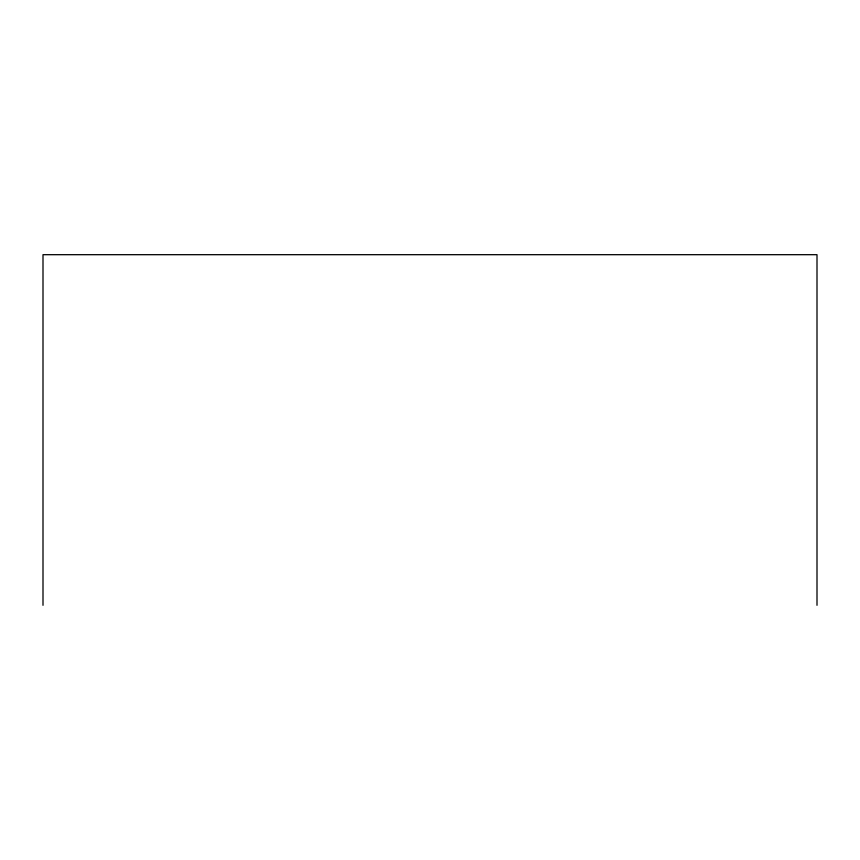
<?xml version="1.0" encoding="UTF-8"?>
<svg xmlns="http://www.w3.org/2000/svg" width="860" height="860" viewBox="0 0 860 860"><rect width="100%" height="100%" fill="white"/><g stroke="black" fill="none" stroke-linecap="round" stroke-linejoin="round"><path stroke-width="1.29" d="M817 605.311L817 254.689L43 254.689L43 605.311"/></g></svg>
